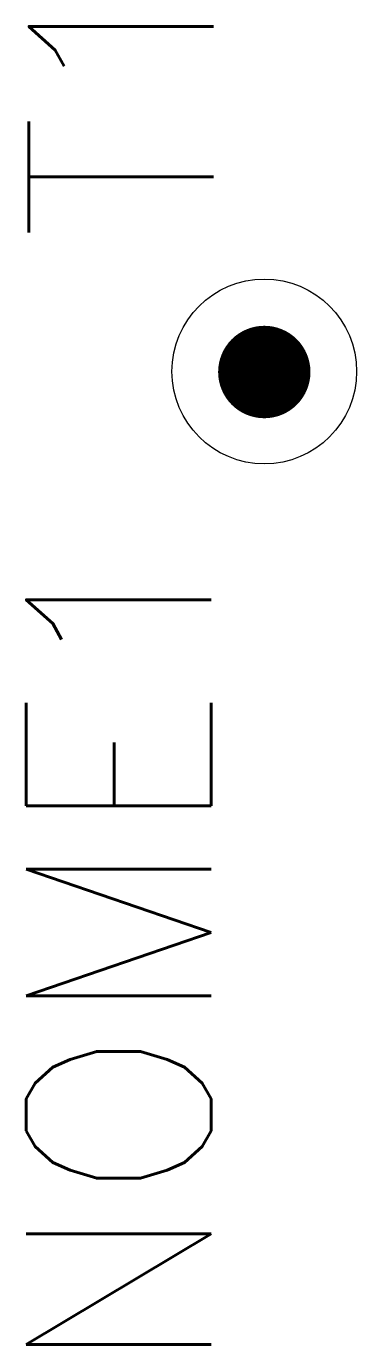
# Model space of a CAD drawing. Header units: millimetres. Extents: x 1461.8 to 1465.4, y 1119.5 to 1133.8.
import ezdxf
from ezdxf.enums import TextEntityAlignment as Align

# ---------------------------------------------------------------- set-up
doc = ezdxf.new("R2010")
doc.units = ezdxf.units.MM
doc.styles.add('ROMANS', font='romans.shx')

# ---------------------------------------------------------------- blocks, each defined once
blk = doc.blocks.new('BOR1')
at = {"const_width": 1}
blk.add_lwpolyline([(-0.5, -0.5, 1), (0.5, -0.5, 1)], format="xyb", close=True, dxfattribs=at)

msp = doc.modelspace()

# ---------------------------------------------------------------- linework, layer by layer
msp.add_circle((1464.37, 1130.076), 1)

# ---------------------------------------------------------------- block references
at = {"color": 7, "linetype": 'Continuous', "xscale": 0.500107542813339, "yscale": 0.500107542813339, "zscale": 0.500107542813339}
msp.add_blockref('BOR1', (1464.37, 1130.32), dxfattribs=at)

# ---------------------------------------------------------------- texts
at = {"style": 'ROMANS', "flags": 4}
msp.add_attdef('T1', text='T1', height=2, rotation=90, dxfattribs=at).set_placement((1462.821, 1131.494), align=Align.MIDDLE_LEFT)
msp.add_attdef('NOME1', text='NOME1', height=2, rotation=90, dxfattribs=at).set_placement((1462.793, 1128.378), align=Align.MIDDLE_RIGHT)

doc.saveas('drawing.dxf')
